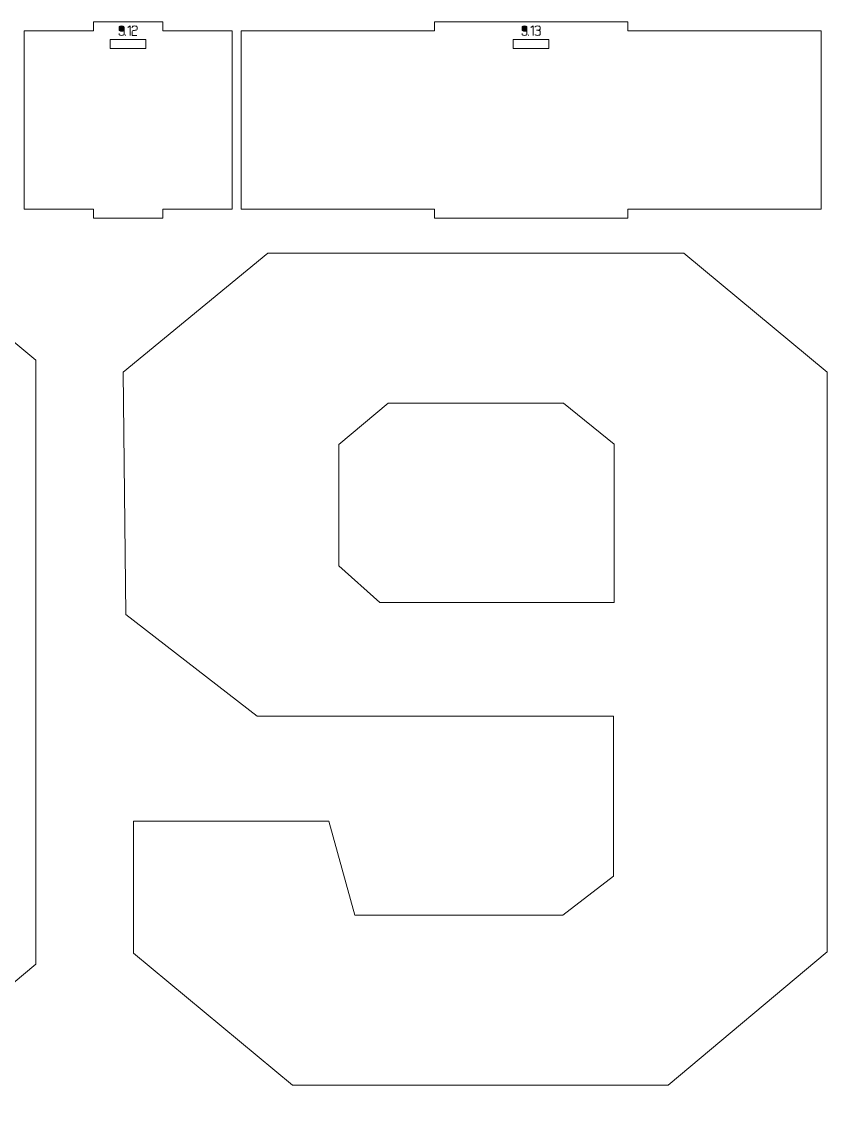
# Model space of a CAD drawing. Header units: centimetres. Extents: x -191 to 212, y -234 to 239.
# Drawn here: x 111.31 to 138.38, y -234.09 to -197.49 of the extents above; entities that cross this region are included whole.
import ezdxf

# ---------------------------------------------------------------- set-up
doc = ezdxf.new("R2010")
doc.units = ezdxf.units.CM
doc.header["$MEASUREMENT"] = 0
doc.layers.add('Capa 1', color=7, linetype='Continuous')

msp = doc.modelspace()

# ---------------------------------------------------------------- hatches: boundary and pattern name
at = {"layer": 'Capa 1', "true_color": 0x3e4095}
h = msp.add_hatch(color=175, dxfattribs=at)
edge = h.paths.add_edge_path()
edge.add_spline(control_points=[(114.5841, -197.77683), (114.5841, -197.78661), (114.59197, -197.79494), (114.60772, -197.80182), (114.62346, -197.8087), (114.64311, -197.81214), (114.66665, -197.81214), (114.68989, -197.81275), (114.70945, -197.80992), (114.72535, -197.80366), (114.74125, -197.79739), (114.7492, -197.78844), (114.7492, -197.77683), (114.7492, -197.77683), (114.7492, -197.66951), (114.7492, -197.66951), (114.7492, -197.65973), (114.74133, -197.6514), (114.72558, -197.64452), (114.70984, -197.63764), (114.69019, -197.6342), (114.66665, -197.6342), (114.64311, -197.6342), (114.62346, -197.63764), (114.60772, -197.64452), (114.59197, -197.6514), (114.5841, -197.65973), (114.5841, -197.66951), (114.5841, -197.66951), (114.5841, -197.77683), (114.5841, -197.77683)], knot_values=[0, 0, 0, 0, 0.1, 0.1, 0.1, 0.2, 0.2, 0.2, 0.3, 0.3, 0.3, 0.4, 0.4, 0.4, 0.5, 0.5, 0.5, 0.6, 0.6, 0.6, 0.7, 0.7, 0.7, 0.8, 0.8, 0.8, 0.9, 0.9, 0.9, 1, 1, 1, 1], degree=3, periodic=1)
h = msp.add_hatch(color=175, dxfattribs=at)
edge = h.paths.add_edge_path()
edge.add_spline(control_points=[(114.66665, -197.95064), (114.64311, -197.95064), (114.62346, -197.9472), (114.60772, -197.94032), (114.59197, -197.93344), (114.5841, -197.92511), (114.5841, -197.91533), (114.5841, -197.91533), (114.5841, -197.8901), (114.5841, -197.8901), (114.5841, -197.8901), (114.5841, -197.91533), (114.5841, -197.91533), (114.5841, -197.92511), (114.59197, -197.93344), (114.60772, -197.94032), (114.62346, -197.9472), (114.64311, -197.95064), (114.66665, -197.95064), (114.69019, -197.95064), (114.70984, -197.9472), (114.72558, -197.94032), (114.74133, -197.93344), (114.7492, -197.92511), (114.7492, -197.91533), (114.7492, -197.91533), (114.7492, -197.77683), (114.7492, -197.77683), (114.7492, -197.78844), (114.74125, -197.79739), (114.72535, -197.80366), (114.70945, -197.80992), (114.68989, -197.81275), (114.66665, -197.81214), (114.64311, -197.81214), (114.62346, -197.8087), (114.60772, -197.80182), (114.59197, -197.79494), (114.5841, -197.78661), (114.5841, -197.77683), (114.5841, -197.77683), (114.5841, -197.66951), (114.5841, -197.66951), (114.5841, -197.65973), (114.59197, -197.6514), (114.60772, -197.64452), (114.62346, -197.63764), (114.64311, -197.6342), (114.66665, -197.6342), (114.69019, -197.6342), (114.70984, -197.63764), (114.72558, -197.64452), (114.74133, -197.6514), (114.7492, -197.65973), (114.7492, -197.66951), (114.7492, -197.66951), (114.7492, -197.77683), (114.7492, -197.77683), (114.7492, -197.77683), (114.7492, -197.91533), (114.7492, -197.91533), (114.7492, -197.92511), (114.74133, -197.93344), (114.72558, -197.94032), (114.70984, -197.9472), (114.69019, -197.95064), (114.66665, -197.95064)], knot_values=[0, 0, 0, 0, 0.04545455, 0.04545455, 0.04545455, 0.09090909, 0.09090909, 0.09090909, 0.13636364, 0.13636364, 0.13636364, 0.18181818, 0.18181818, 0.18181818, 0.22727273, 0.22727273, 0.22727273, 0.27272727, 0.27272727, 0.27272727, 0.31818182, 0.31818182, 0.31818182, 0.36363636, 0.36363636, 0.36363636, 0.40909091, 0.40909091, 0.40909091, 0.45454545, 0.45454545, 0.45454545, 0.5, 0.5, 0.5, 0.54545455, 0.54545455, 0.54545455, 0.59090909, 0.59090909, 0.59090909, 0.63636364, 0.63636364, 0.63636364, 0.68181818, 0.68181818, 0.68181818, 0.72727273, 0.72727273, 0.72727273, 0.77272727, 0.77272727, 0.77272727, 0.81818182, 0.81818182, 0.81818182, 0.86363636, 0.86363636, 0.86363636, 0.90909091, 0.90909091, 0.90909091, 0.95454545, 0.95454545, 0.95454545, 1, 1, 1, 1], degree=3, periodic=1)
h = msp.add_hatch(color=175, dxfattribs=at)
edge = h.paths.add_edge_path()
edge.add_spline(control_points=[(114.80423, -197.95064), (114.80423, -197.95064), (114.80423, -197.92817), (114.80423, -197.92817), (114.80423, -197.92817), (114.80423, -197.95064), (114.80423, -197.95064)], knot_values=[0, 0, 0, 0, 0.5, 0.5, 0.5, 1, 1, 1, 1], degree=3, periodic=1)
h = msp.add_hatch(color=175, dxfattribs=at)
edge = h.paths.add_edge_path()
edge.add_spline(control_points=[(114.95374, -197.63374), (114.95374, -197.63374), (114.87761, -197.68648), (114.87761, -197.68648), (114.87761, -197.68648), (114.95374, -197.63374), (114.95374, -197.63374), (114.95374, -197.63374), (114.95374, -197.95064), (114.95374, -197.95064), (114.95374, -197.95064), (114.95374, -197.63374), (114.95374, -197.63374)], knot_values=[0, 0, 0, 0, 0.25, 0.25, 0.25, 0.5, 0.5, 0.5, 0.75, 0.75, 0.75, 1, 1, 1, 1], degree=3, periodic=1)
h = msp.add_hatch(color=175, dxfattribs=at)
edge = h.paths.add_edge_path()
edge.add_spline(control_points=[(115.02391, -197.95064), (115.02391, -197.95064), (115.02391, -197.8181), (115.02391, -197.8181), (115.02483, -197.80618), (115.03568, -197.79701), (115.05647, -197.79059), (115.06503, -197.78997), (115.07321, -197.78898), (115.08101, -197.7876), (115.0888, -197.78623), (115.09668, -197.78478), (115.10463, -197.78325), (115.1193, -197.7808), (115.13054, -197.77881), (115.13833, -197.77729), (115.14613, -197.77576), (115.1537, -197.77377), (115.16104, -197.77132), (115.17999, -197.76429), (115.18947, -197.75527), (115.18947, -197.74427), (115.18947, -197.74427), (115.18947, -197.66951), (115.18947, -197.66951), (115.18947, -197.65973), (115.1816, -197.6514), (115.16585, -197.64452), (115.15011, -197.63764), (115.13046, -197.6342), (115.10692, -197.6342), (115.08338, -197.6342), (115.06373, -197.63764), (115.04799, -197.64452), (115.03224, -197.6514), (115.02437, -197.65973), (115.02437, -197.66951), (115.02437, -197.66951), (115.02437, -197.69198), (115.02437, -197.69198), (115.02437, -197.69198), (115.02437, -197.66951), (115.02437, -197.66951), (115.02437, -197.65973), (115.03224, -197.6514), (115.04799, -197.64452), (115.06373, -197.63764), (115.08338, -197.6342), (115.10692, -197.6342), (115.13046, -197.6342), (115.15011, -197.63764), (115.16585, -197.64452), (115.1816, -197.6514), (115.18947, -197.65973), (115.18947, -197.66951), (115.18947, -197.66951), (115.18947, -197.74427), (115.18947, -197.74427), (115.18947, -197.75527), (115.17999, -197.76429), (115.16104, -197.77132), (115.1537, -197.77377), (115.14613, -197.77576), (115.13833, -197.77729), (115.13054, -197.77881), (115.1193, -197.7808), (115.10463, -197.78325), (115.09668, -197.78478), (115.0888, -197.78623), (115.08101, -197.7876), (115.07321, -197.78898), (115.06503, -197.78997), (115.05647, -197.79059), (115.03568, -197.79701), (115.02483, -197.80618), (115.02391, -197.8181), (115.02391, -197.8181), (115.02391, -197.95064), (115.02391, -197.95064), (115.02391, -197.95064), (115.18076, -197.95064), (115.18076, -197.95064), (115.18076, -197.95064), (115.02391, -197.95064), (115.02391, -197.95064)], knot_values=[0, 0, 0, 0, 0.03571429, 0.03571429, 0.03571429, 0.07142857, 0.07142857, 0.07142857, 0.10714286, 0.10714286, 0.10714286, 0.14285714, 0.14285714, 0.14285714, 0.17857143, 0.17857143, 0.17857143, 0.21428571, 0.21428571, 0.21428571, 0.25, 0.25, 0.25, 0.28571429, 0.28571429, 0.28571429, 0.32142857, 0.32142857, 0.32142857, 0.35714286, 0.35714286, 0.35714286, 0.39285714, 0.39285714, 0.39285714, 0.42857143, 0.42857143, 0.42857143, 0.46428571, 0.46428571, 0.46428571, 0.5, 0.5, 0.5, 0.53571429, 0.53571429, 0.53571429, 0.57142857, 0.57142857, 0.57142857, 0.60714286, 0.60714286, 0.60714286, 0.64285714, 0.64285714, 0.64285714, 0.67857143, 0.67857143, 0.67857143, 0.71428571, 0.71428571, 0.71428571, 0.75, 0.75, 0.75, 0.78571429, 0.78571429, 0.78571429, 0.82142857, 0.82142857, 0.82142857, 0.85714286, 0.85714286, 0.85714286, 0.89285714, 0.89285714, 0.89285714, 0.92857143, 0.92857143, 0.92857143, 0.96428571, 0.96428571, 0.96428571, 1, 1, 1, 1], degree=3, periodic=1)
h = msp.add_hatch(color=175, dxfattribs=at)
edge = h.paths.add_edge_path()
edge.add_spline(control_points=[(128.12582, -197.77683), (128.12582, -197.78661), (128.13369, -197.79494), (128.14944, -197.80182), (128.16518, -197.8087), (128.18483, -197.81214), (128.20837, -197.81214), (128.23161, -197.81275), (128.25117, -197.80992), (128.26707, -197.80366), (128.28297, -197.79739), (128.29092, -197.78844), (128.29092, -197.77683), (128.29092, -197.77683), (128.29092, -197.66951), (128.29092, -197.66951), (128.29092, -197.65973), (128.28305, -197.6514), (128.2673, -197.64452), (128.25156, -197.63764), (128.23191, -197.6342), (128.20837, -197.6342), (128.18483, -197.6342), (128.16518, -197.63764), (128.14944, -197.64452), (128.13369, -197.6514), (128.12582, -197.65973), (128.12582, -197.66951), (128.12582, -197.66951), (128.12582, -197.77683), (128.12582, -197.77683)], knot_values=[0, 0, 0, 0, 0.1, 0.1, 0.1, 0.2, 0.2, 0.2, 0.3, 0.3, 0.3, 0.4, 0.4, 0.4, 0.5, 0.5, 0.5, 0.6, 0.6, 0.6, 0.7, 0.7, 0.7, 0.8, 0.8, 0.8, 0.9, 0.9, 0.9, 1, 1, 1, 1], degree=3, periodic=1)
h = msp.add_hatch(color=175, dxfattribs=at)
edge = h.paths.add_edge_path()
edge.add_spline(control_points=[(128.20837, -197.95064), (128.18483, -197.95064), (128.16518, -197.9472), (128.14944, -197.94032), (128.13369, -197.93344), (128.12582, -197.92511), (128.12582, -197.91533), (128.12582, -197.91533), (128.12582, -197.8901), (128.12582, -197.8901), (128.12582, -197.8901), (128.12582, -197.91533), (128.12582, -197.91533), (128.12582, -197.92511), (128.13369, -197.93344), (128.14944, -197.94032), (128.16518, -197.9472), (128.18483, -197.95064), (128.20837, -197.95064), (128.23191, -197.95064), (128.25156, -197.9472), (128.2673, -197.94032), (128.28305, -197.93344), (128.29092, -197.92511), (128.29092, -197.91533), (128.29092, -197.91533), (128.29092, -197.77683), (128.29092, -197.77683), (128.29092, -197.78844), (128.28297, -197.79739), (128.26707, -197.80366), (128.25117, -197.80992), (128.23161, -197.81275), (128.20837, -197.81214), (128.18483, -197.81214), (128.16518, -197.8087), (128.14944, -197.80182), (128.13369, -197.79494), (128.12582, -197.78661), (128.12582, -197.77683), (128.12582, -197.77683), (128.12582, -197.66951), (128.12582, -197.66951), (128.12582, -197.65973), (128.13369, -197.6514), (128.14944, -197.64452), (128.16518, -197.63764), (128.18483, -197.6342), (128.20837, -197.6342), (128.23191, -197.6342), (128.25156, -197.63764), (128.2673, -197.64452), (128.28305, -197.6514), (128.29092, -197.65973), (128.29092, -197.66951), (128.29092, -197.66951), (128.29092, -197.77683), (128.29092, -197.77683), (128.29092, -197.77683), (128.29092, -197.91533), (128.29092, -197.91533), (128.29092, -197.92511), (128.28305, -197.93344), (128.2673, -197.94032), (128.25156, -197.9472), (128.23191, -197.95064), (128.20837, -197.95064)], knot_values=[0, 0, 0, 0, 0.04545455, 0.04545455, 0.04545455, 0.09090909, 0.09090909, 0.09090909, 0.13636364, 0.13636364, 0.13636364, 0.18181818, 0.18181818, 0.18181818, 0.22727273, 0.22727273, 0.22727273, 0.27272727, 0.27272727, 0.27272727, 0.31818182, 0.31818182, 0.31818182, 0.36363636, 0.36363636, 0.36363636, 0.40909091, 0.40909091, 0.40909091, 0.45454545, 0.45454545, 0.45454545, 0.5, 0.5, 0.5, 0.54545455, 0.54545455, 0.54545455, 0.59090909, 0.59090909, 0.59090909, 0.63636364, 0.63636364, 0.63636364, 0.68181818, 0.68181818, 0.68181818, 0.72727273, 0.72727273, 0.72727273, 0.77272727, 0.77272727, 0.77272727, 0.81818182, 0.81818182, 0.81818182, 0.86363636, 0.86363636, 0.86363636, 0.90909091, 0.90909091, 0.90909091, 0.95454545, 0.95454545, 0.95454545, 1, 1, 1, 1], degree=3, periodic=1)
h = msp.add_hatch(color=175, dxfattribs=at)
edge = h.paths.add_edge_path()
edge.add_spline(control_points=[(128.34595, -197.95064), (128.34595, -197.95064), (128.34595, -197.92817), (128.34595, -197.92817), (128.34595, -197.92817), (128.34595, -197.95064), (128.34595, -197.95064)], knot_values=[0, 0, 0, 0, 0.5, 0.5, 0.5, 1, 1, 1, 1], degree=3, periodic=1)
h = msp.add_hatch(color=175, dxfattribs=at)
edge = h.paths.add_edge_path()
edge.add_spline(control_points=[(128.49546, -197.63374), (128.49546, -197.63374), (128.41933, -197.68648), (128.41933, -197.68648), (128.41933, -197.68648), (128.49546, -197.63374), (128.49546, -197.63374), (128.49546, -197.63374), (128.49546, -197.95064), (128.49546, -197.95064), (128.49546, -197.95064), (128.49546, -197.63374), (128.49546, -197.63374)], knot_values=[0, 0, 0, 0, 0.25, 0.25, 0.25, 0.5, 0.5, 0.5, 0.75, 0.75, 0.75, 1, 1, 1, 1], degree=3, periodic=1)
h = msp.add_hatch(color=175, dxfattribs=at)
edge = h.paths.add_edge_path()
edge.add_spline(control_points=[(128.64864, -197.95064), (128.6251, -197.95064), (128.60545, -197.9472), (128.58971, -197.94032), (128.57396, -197.93344), (128.56609, -197.92511), (128.56609, -197.91533), (128.56609, -197.92511), (128.57396, -197.93344), (128.58971, -197.94032), (128.60545, -197.9472), (128.6251, -197.95064), (128.64864, -197.95064), (128.67218, -197.95064), (128.69183, -197.9472), (128.70757, -197.94032), (128.72332, -197.93344), (128.73119, -197.92511), (128.73119, -197.91533), (128.73119, -197.91533), (128.73119, -197.81214), (128.73119, -197.81214), (128.73119, -197.80388), (128.72553, -197.7967), (128.71422, -197.79059), (128.70291, -197.78447), (128.66974, -197.78034), (128.6147, -197.7782), (128.66943, -197.77484), (128.7023, -197.77086), (128.7133, -197.76628), (128.72431, -197.76169), (128.73027, -197.7542), (128.73119, -197.74381), (128.73119, -197.74381), (128.73119, -197.66951), (128.73119, -197.66951), (128.73119, -197.65973), (128.72332, -197.6514), (128.70757, -197.64452), (128.69183, -197.63764), (128.67218, -197.6342), (128.64864, -197.6342), (128.6251, -197.6342), (128.60545, -197.63764), (128.58971, -197.64452), (128.57396, -197.6514), (128.56609, -197.65973), (128.56609, -197.66951), (128.56609, -197.65973), (128.57396, -197.6514), (128.58971, -197.64452), (128.60545, -197.63764), (128.6251, -197.6342), (128.64864, -197.6342), (128.67218, -197.6342), (128.69183, -197.63764), (128.70757, -197.64452), (128.72332, -197.6514), (128.73119, -197.65973), (128.73119, -197.66951), (128.73119, -197.66951), (128.73119, -197.74381), (128.73119, -197.74381), (128.73027, -197.7542), (128.72431, -197.76169), (128.7133, -197.76628), (128.7023, -197.77086), (128.66943, -197.77484), (128.6147, -197.7782), (128.66974, -197.78034), (128.70291, -197.78447), (128.71422, -197.79059), (128.72553, -197.7967), (128.73119, -197.80388), (128.73119, -197.81214), (128.73119, -197.81214), (128.73119, -197.91533), (128.73119, -197.91533), (128.73119, -197.92511), (128.72332, -197.93344), (128.70757, -197.94032), (128.69183, -197.9472), (128.67218, -197.95064), (128.64864, -197.95064)], knot_values=[0, 0, 0, 0, 0.03571429, 0.03571429, 0.03571429, 0.07142857, 0.07142857, 0.07142857, 0.10714286, 0.10714286, 0.10714286, 0.14285714, 0.14285714, 0.14285714, 0.17857143, 0.17857143, 0.17857143, 0.21428571, 0.21428571, 0.21428571, 0.25, 0.25, 0.25, 0.28571429, 0.28571429, 0.28571429, 0.32142857, 0.32142857, 0.32142857, 0.35714286, 0.35714286, 0.35714286, 0.39285714, 0.39285714, 0.39285714, 0.42857143, 0.42857143, 0.42857143, 0.46428571, 0.46428571, 0.46428571, 0.5, 0.5, 0.5, 0.53571429, 0.53571429, 0.53571429, 0.57142857, 0.57142857, 0.57142857, 0.60714286, 0.60714286, 0.60714286, 0.64285714, 0.64285714, 0.64285714, 0.67857143, 0.67857143, 0.67857143, 0.71428571, 0.71428571, 0.71428571, 0.75, 0.75, 0.75, 0.78571429, 0.78571429, 0.78571429, 0.82142857, 0.82142857, 0.82142857, 0.85714286, 0.85714286, 0.85714286, 0.89285714, 0.89285714, 0.89285714, 0.92857143, 0.92857143, 0.92857143, 0.96428571, 0.96428571, 0.96428571, 1, 1, 1, 1], degree=3, periodic=1)

# ---------------------------------------------------------------- linework, layer by layer
at = {"layer": 'Capa 1', "color": 240, "lineweight": 20}
for points, knots in [([(111.3924, -197.79344), (111.3924, -197.79344), (111.3924, -203.79344), (111.3924, -203.79344), (111.3924, -203.79344), (113.72199, -203.79344), (113.72199, -203.79344), (113.72199, -203.79344), (113.72199, -204.09344), (113.72199, -204.09344), (113.72199, -204.09344), (116.05157, -204.09344), (116.05157, -204.09344), (116.05157, -204.09344), (116.05157, -203.79344), (116.05157, -203.79344), (116.05157, -203.79344), (118.38116, -203.79344), (118.38116, -203.79344), (118.38116, -203.79344), (118.38116, -197.79344), (118.38116, -197.79344), (118.38116, -197.79344), (116.05157, -197.79344), (116.05157, -197.79344), (116.05157, -197.79344), (116.05157, -197.49344), (116.05157, -197.49344), (116.05157, -197.49344), (113.72199, -197.49344), (113.72199, -197.49344), (113.72199, -197.49344), (113.72199, -197.79344), (113.72199, -197.79344), (113.72199, -197.79344), (111.3924, -197.79344), (111.3924, -197.79344)], [0, 0, 0, 0, 0.08333333, 0.08333333, 0.08333333, 0.16666667, 0.16666667, 0.16666667, 0.25, 0.25, 0.25, 0.33333333, 0.33333333, 0.33333333, 0.41666667, 0.41666667, 0.41666667, 0.5, 0.5, 0.5, 0.58333333, 0.58333333, 0.58333333, 0.66666667, 0.66666667, 0.66666667, 0.75, 0.75, 0.75, 0.83333333, 0.83333333, 0.83333333, 0.91666667, 0.91666667, 0.91666667, 1, 1, 1, 1]), ([(118.68116, -197.79344), (118.68116, -197.79344), (118.68116, -203.79344), (118.68116, -203.79344), (118.68116, -203.79344), (125.17938, -203.79344), (125.17938, -203.79344), (125.17938, -203.79344), (125.17938, -204.09344), (125.17938, -204.09344), (125.17938, -204.09344), (131.67761, -204.09344), (131.67761, -204.09344), (131.67761, -204.09344), (131.67761, -203.79344), (131.67761, -203.79344), (131.67761, -203.79344), (138.17584, -203.79344), (138.17584, -203.79344), (138.17584, -203.79344), (138.17584, -197.79344), (138.17584, -197.79344), (138.17584, -197.79344), (131.67761, -197.79344), (131.67761, -197.79344), (131.67761, -197.79344), (131.67761, -197.49344), (131.67761, -197.49344), (131.67761, -197.49344), (125.17938, -197.49344), (125.17938, -197.49344), (125.17938, -197.49344), (125.17938, -197.79344), (125.17938, -197.79344), (125.17938, -197.79344), (118.68116, -197.79344), (118.68116, -197.79344)], [0, 0, 0, 0, 0.08333333, 0.08333333, 0.08333333, 0.16666667, 0.16666667, 0.16666667, 0.25, 0.25, 0.25, 0.33333333, 0.33333333, 0.33333333, 0.41666667, 0.41666667, 0.41666667, 0.5, 0.5, 0.5, 0.58333333, 0.58333333, 0.58333333, 0.66666667, 0.66666667, 0.66666667, 0.75, 0.75, 0.75, 0.83333333, 0.83333333, 0.83333333, 0.91666667, 0.91666667, 0.91666667, 1, 1, 1, 1]), ([(114.28678, -198.39352), (114.28678, -198.39352), (115.48678, -198.39352), (115.48678, -198.39352), (115.48678, -198.39352), (115.48678, -198.09352), (115.48678, -198.09352), (115.48678, -198.09352), (114.28678, -198.09352), (114.28678, -198.09352), (114.28678, -198.09352), (114.28678, -198.39352), (114.28678, -198.39352)], [0, 0, 0, 0, 0.25, 0.25, 0.25, 0.5, 0.5, 0.5, 0.75, 0.75, 0.75, 1, 1, 1, 1]), ([(127.8285, -198.39352), (127.8285, -198.39352), (129.0285, -198.39352), (129.0285, -198.39352), (129.0285, -198.39352), (129.0285, -198.09352), (129.0285, -198.09352), (129.0285, -198.09352), (127.8285, -198.09352), (127.8285, -198.09352), (127.8285, -198.09352), (127.8285, -198.39352), (127.8285, -198.39352)], [0, 0, 0, 0, 0.25, 0.25, 0.25, 0.5, 0.5, 0.5, 0.75, 0.75, 0.75, 1, 1, 1, 1])]:
    msp.add_open_spline(points, degree=3, knots=knots, dxfattribs=at)
at = {"layer": 'Capa 1', "color": 114, "lineweight": 9}
for points, knots in [([(114.5841, -197.77683), (114.5841, -197.78661), (114.59197, -197.79494), (114.60772, -197.80182), (114.62346, -197.8087), (114.64311, -197.81214), (114.66665, -197.81214), (114.68989, -197.81275), (114.70945, -197.80992), (114.72535, -197.80366), (114.74125, -197.79739), (114.7492, -197.78844), (114.7492, -197.77683), (114.7492, -197.77683), (114.7492, -197.66951), (114.7492, -197.66951), (114.7492, -197.65973), (114.74133, -197.6514), (114.72558, -197.64452), (114.70984, -197.63764), (114.69019, -197.6342), (114.66665, -197.6342), (114.64311, -197.6342), (114.62346, -197.63764), (114.60772, -197.64452), (114.59197, -197.6514), (114.5841, -197.65973), (114.5841, -197.66951), (114.5841, -197.66951), (114.5841, -197.77683), (114.5841, -197.77683)], [0, 0, 0, 0, 0.1, 0.1, 0.1, 0.2, 0.2, 0.2, 0.3, 0.3, 0.3, 0.4, 0.4, 0.4, 0.5, 0.5, 0.5, 0.6, 0.6, 0.6, 0.7, 0.7, 0.7, 0.8, 0.8, 0.8, 0.9, 0.9, 0.9, 1, 1, 1, 1]), ([(114.66665, -197.95064), (114.64311, -197.95064), (114.62346, -197.9472), (114.60772, -197.94032), (114.59197, -197.93344), (114.5841, -197.92511), (114.5841, -197.91533), (114.5841, -197.91533), (114.5841, -197.8901), (114.5841, -197.8901), (114.5841, -197.8901), (114.5841, -197.91533), (114.5841, -197.91533), (114.5841, -197.92511), (114.59197, -197.93344), (114.60772, -197.94032), (114.62346, -197.9472), (114.64311, -197.95064), (114.66665, -197.95064), (114.69019, -197.95064), (114.70984, -197.9472), (114.72558, -197.94032), (114.74133, -197.93344), (114.7492, -197.92511), (114.7492, -197.91533), (114.7492, -197.91533), (114.7492, -197.77683), (114.7492, -197.77683), (114.7492, -197.78844), (114.74125, -197.79739), (114.72535, -197.80366), (114.70945, -197.80992), (114.68989, -197.81275), (114.66665, -197.81214), (114.64311, -197.81214), (114.62346, -197.8087), (114.60772, -197.80182), (114.59197, -197.79494), (114.5841, -197.78661), (114.5841, -197.77683), (114.5841, -197.77683), (114.5841, -197.66951), (114.5841, -197.66951), (114.5841, -197.65973), (114.59197, -197.6514), (114.60772, -197.64452), (114.62346, -197.63764), (114.64311, -197.6342), (114.66665, -197.6342), (114.69019, -197.6342), (114.70984, -197.63764), (114.72558, -197.64452), (114.74133, -197.6514), (114.7492, -197.65973), (114.7492, -197.66951), (114.7492, -197.66951), (114.7492, -197.77683), (114.7492, -197.77683), (114.7492, -197.77683), (114.7492, -197.91533), (114.7492, -197.91533), (114.7492, -197.92511), (114.74133, -197.93344), (114.72558, -197.94032), (114.70984, -197.9472), (114.69019, -197.95064), (114.66665, -197.95064)], [0, 0, 0, 0, 0.04545455, 0.04545455, 0.04545455, 0.09090909, 0.09090909, 0.09090909, 0.13636364, 0.13636364, 0.13636364, 0.18181818, 0.18181818, 0.18181818, 0.22727273, 0.22727273, 0.22727273, 0.27272727, 0.27272727, 0.27272727, 0.31818182, 0.31818182, 0.31818182, 0.36363636, 0.36363636, 0.36363636, 0.40909091, 0.40909091, 0.40909091, 0.45454545, 0.45454545, 0.45454545, 0.5, 0.5, 0.5, 0.54545455, 0.54545455, 0.54545455, 0.59090909, 0.59090909, 0.59090909, 0.63636364, 0.63636364, 0.63636364, 0.68181818, 0.68181818, 0.68181818, 0.72727273, 0.72727273, 0.72727273, 0.77272727, 0.77272727, 0.77272727, 0.81818182, 0.81818182, 0.81818182, 0.86363636, 0.86363636, 0.86363636, 0.90909091, 0.90909091, 0.90909091, 0.95454545, 0.95454545, 0.95454545, 1, 1, 1, 1]), ([(114.80423, -197.95064), (114.80423, -197.95064), (114.80423, -197.92817), (114.80423, -197.92817), (114.80423, -197.92817), (114.80423, -197.95064), (114.80423, -197.95064)], [0, 0, 0, 0, 0.5, 0.5, 0.5, 1, 1, 1, 1]), ([(114.95374, -197.63374), (114.95374, -197.63374), (114.87761, -197.68648), (114.87761, -197.68648), (114.87761, -197.68648), (114.95374, -197.63374), (114.95374, -197.63374), (114.95374, -197.63374), (114.95374, -197.95064), (114.95374, -197.95064), (114.95374, -197.95064), (114.95374, -197.63374), (114.95374, -197.63374)], [0, 0, 0, 0, 0.25, 0.25, 0.25, 0.5, 0.5, 0.5, 0.75, 0.75, 0.75, 1, 1, 1, 1]), ([(115.02391, -197.95064), (115.02391, -197.95064), (115.02391, -197.8181), (115.02391, -197.8181), (115.02483, -197.80618), (115.03568, -197.79701), (115.05647, -197.79059), (115.06503, -197.78997), (115.07321, -197.78898), (115.08101, -197.7876), (115.0888, -197.78623), (115.09668, -197.78478), (115.10463, -197.78325), (115.1193, -197.7808), (115.13054, -197.77881), (115.13833, -197.77729), (115.14613, -197.77576), (115.1537, -197.77377), (115.16104, -197.77132), (115.17999, -197.76429), (115.18947, -197.75527), (115.18947, -197.74427), (115.18947, -197.74427), (115.18947, -197.66951), (115.18947, -197.66951), (115.18947, -197.65973), (115.1816, -197.6514), (115.16585, -197.64452), (115.15011, -197.63764), (115.13046, -197.6342), (115.10692, -197.6342), (115.08338, -197.6342), (115.06373, -197.63764), (115.04799, -197.64452), (115.03224, -197.6514), (115.02437, -197.65973), (115.02437, -197.66951), (115.02437, -197.66951), (115.02437, -197.69198), (115.02437, -197.69198), (115.02437, -197.69198), (115.02437, -197.66951), (115.02437, -197.66951), (115.02437, -197.65973), (115.03224, -197.6514), (115.04799, -197.64452), (115.06373, -197.63764), (115.08338, -197.6342), (115.10692, -197.6342), (115.13046, -197.6342), (115.15011, -197.63764), (115.16585, -197.64452), (115.1816, -197.6514), (115.18947, -197.65973), (115.18947, -197.66951), (115.18947, -197.66951), (115.18947, -197.74427), (115.18947, -197.74427), (115.18947, -197.75527), (115.17999, -197.76429), (115.16104, -197.77132), (115.1537, -197.77377), (115.14613, -197.77576), (115.13833, -197.77729), (115.13054, -197.77881), (115.1193, -197.7808), (115.10463, -197.78325), (115.09668, -197.78478), (115.0888, -197.78623), (115.08101, -197.7876), (115.07321, -197.78898), (115.06503, -197.78997), (115.05647, -197.79059), (115.03568, -197.79701), (115.02483, -197.80618), (115.02391, -197.8181), (115.02391, -197.8181), (115.02391, -197.95064), (115.02391, -197.95064), (115.02391, -197.95064), (115.18076, -197.95064), (115.18076, -197.95064), (115.18076, -197.95064), (115.02391, -197.95064), (115.02391, -197.95064)], [0, 0, 0, 0, 0.03571429, 0.03571429, 0.03571429, 0.07142857, 0.07142857, 0.07142857, 0.10714286, 0.10714286, 0.10714286, 0.14285714, 0.14285714, 0.14285714, 0.17857143, 0.17857143, 0.17857143, 0.21428571, 0.21428571, 0.21428571, 0.25, 0.25, 0.25, 0.28571429, 0.28571429, 0.28571429, 0.32142857, 0.32142857, 0.32142857, 0.35714286, 0.35714286, 0.35714286, 0.39285714, 0.39285714, 0.39285714, 0.42857143, 0.42857143, 0.42857143, 0.46428571, 0.46428571, 0.46428571, 0.5, 0.5, 0.5, 0.53571429, 0.53571429, 0.53571429, 0.57142857, 0.57142857, 0.57142857, 0.60714286, 0.60714286, 0.60714286, 0.64285714, 0.64285714, 0.64285714, 0.67857143, 0.67857143, 0.67857143, 0.71428571, 0.71428571, 0.71428571, 0.75, 0.75, 0.75, 0.78571429, 0.78571429, 0.78571429, 0.82142857, 0.82142857, 0.82142857, 0.85714286, 0.85714286, 0.85714286, 0.89285714, 0.89285714, 0.89285714, 0.92857143, 0.92857143, 0.92857143, 0.96428571, 0.96428571, 0.96428571, 1, 1, 1, 1]), ([(128.12582, -197.77683), (128.12582, -197.78661), (128.13369, -197.79494), (128.14944, -197.80182), (128.16518, -197.8087), (128.18483, -197.81214), (128.20837, -197.81214), (128.23161, -197.81275), (128.25117, -197.80992), (128.26707, -197.80366), (128.28297, -197.79739), (128.29092, -197.78844), (128.29092, -197.77683), (128.29092, -197.77683), (128.29092, -197.66951), (128.29092, -197.66951), (128.29092, -197.65973), (128.28305, -197.6514), (128.2673, -197.64452), (128.25156, -197.63764), (128.23191, -197.6342), (128.20837, -197.6342), (128.18483, -197.6342), (128.16518, -197.63764), (128.14944, -197.64452), (128.13369, -197.6514), (128.12582, -197.65973), (128.12582, -197.66951), (128.12582, -197.66951), (128.12582, -197.77683), (128.12582, -197.77683)], [0, 0, 0, 0, 0.1, 0.1, 0.1, 0.2, 0.2, 0.2, 0.3, 0.3, 0.3, 0.4, 0.4, 0.4, 0.5, 0.5, 0.5, 0.6, 0.6, 0.6, 0.7, 0.7, 0.7, 0.8, 0.8, 0.8, 0.9, 0.9, 0.9, 1, 1, 1, 1]), ([(128.20837, -197.95064), (128.18483, -197.95064), (128.16518, -197.9472), (128.14944, -197.94032), (128.13369, -197.93344), (128.12582, -197.92511), (128.12582, -197.91533), (128.12582, -197.91533), (128.12582, -197.8901), (128.12582, -197.8901), (128.12582, -197.8901), (128.12582, -197.91533), (128.12582, -197.91533), (128.12582, -197.92511), (128.13369, -197.93344), (128.14944, -197.94032), (128.16518, -197.9472), (128.18483, -197.95064), (128.20837, -197.95064), (128.23191, -197.95064), (128.25156, -197.9472), (128.2673, -197.94032), (128.28305, -197.93344), (128.29092, -197.92511), (128.29092, -197.91533), (128.29092, -197.91533), (128.29092, -197.77683), (128.29092, -197.77683), (128.29092, -197.78844), (128.28297, -197.79739), (128.26707, -197.80366), (128.25117, -197.80992), (128.23161, -197.81275), (128.20837, -197.81214), (128.18483, -197.81214), (128.16518, -197.8087), (128.14944, -197.80182), (128.13369, -197.79494), (128.12582, -197.78661), (128.12582, -197.77683), (128.12582, -197.77683), (128.12582, -197.66951), (128.12582, -197.66951), (128.12582, -197.65973), (128.13369, -197.6514), (128.14944, -197.64452), (128.16518, -197.63764), (128.18483, -197.6342), (128.20837, -197.6342), (128.23191, -197.6342), (128.25156, -197.63764), (128.2673, -197.64452), (128.28305, -197.6514), (128.29092, -197.65973), (128.29092, -197.66951), (128.29092, -197.66951), (128.29092, -197.77683), (128.29092, -197.77683), (128.29092, -197.77683), (128.29092, -197.91533), (128.29092, -197.91533), (128.29092, -197.92511), (128.28305, -197.93344), (128.2673, -197.94032), (128.25156, -197.9472), (128.23191, -197.95064), (128.20837, -197.95064)], [0, 0, 0, 0, 0.04545455, 0.04545455, 0.04545455, 0.09090909, 0.09090909, 0.09090909, 0.13636364, 0.13636364, 0.13636364, 0.18181818, 0.18181818, 0.18181818, 0.22727273, 0.22727273, 0.22727273, 0.27272727, 0.27272727, 0.27272727, 0.31818182, 0.31818182, 0.31818182, 0.36363636, 0.36363636, 0.36363636, 0.40909091, 0.40909091, 0.40909091, 0.45454545, 0.45454545, 0.45454545, 0.5, 0.5, 0.5, 0.54545455, 0.54545455, 0.54545455, 0.59090909, 0.59090909, 0.59090909, 0.63636364, 0.63636364, 0.63636364, 0.68181818, 0.68181818, 0.68181818, 0.72727273, 0.72727273, 0.72727273, 0.77272727, 0.77272727, 0.77272727, 0.81818182, 0.81818182, 0.81818182, 0.86363636, 0.86363636, 0.86363636, 0.90909091, 0.90909091, 0.90909091, 0.95454545, 0.95454545, 0.95454545, 1, 1, 1, 1]), ([(128.34595, -197.95064), (128.34595, -197.95064), (128.34595, -197.92817), (128.34595, -197.92817), (128.34595, -197.92817), (128.34595, -197.95064), (128.34595, -197.95064)], [0, 0, 0, 0, 0.5, 0.5, 0.5, 1, 1, 1, 1]), ([(128.49546, -197.63374), (128.49546, -197.63374), (128.41933, -197.68648), (128.41933, -197.68648), (128.41933, -197.68648), (128.49546, -197.63374), (128.49546, -197.63374), (128.49546, -197.63374), (128.49546, -197.95064), (128.49546, -197.95064), (128.49546, -197.95064), (128.49546, -197.63374), (128.49546, -197.63374)], [0, 0, 0, 0, 0.25, 0.25, 0.25, 0.5, 0.5, 0.5, 0.75, 0.75, 0.75, 1, 1, 1, 1]), ([(128.64864, -197.95064), (128.6251, -197.95064), (128.60545, -197.9472), (128.58971, -197.94032), (128.57396, -197.93344), (128.56609, -197.92511), (128.56609, -197.91533), (128.56609, -197.92511), (128.57396, -197.93344), (128.58971, -197.94032), (128.60545, -197.9472), (128.6251, -197.95064), (128.64864, -197.95064), (128.67218, -197.95064), (128.69183, -197.9472), (128.70757, -197.94032), (128.72332, -197.93344), (128.73119, -197.92511), (128.73119, -197.91533), (128.73119, -197.91533), (128.73119, -197.81214), (128.73119, -197.81214), (128.73119, -197.80388), (128.72553, -197.7967), (128.71422, -197.79059), (128.70291, -197.78447), (128.66974, -197.78034), (128.6147, -197.7782), (128.66943, -197.77484), (128.7023, -197.77086), (128.7133, -197.76628), (128.72431, -197.76169), (128.73027, -197.7542), (128.73119, -197.74381), (128.73119, -197.74381), (128.73119, -197.66951), (128.73119, -197.66951), (128.73119, -197.65973), (128.72332, -197.6514), (128.70757, -197.64452), (128.69183, -197.63764), (128.67218, -197.6342), (128.64864, -197.6342), (128.6251, -197.6342), (128.60545, -197.63764), (128.58971, -197.64452), (128.57396, -197.6514), (128.56609, -197.65973), (128.56609, -197.66951), (128.56609, -197.65973), (128.57396, -197.6514), (128.58971, -197.64452), (128.60545, -197.63764), (128.6251, -197.6342), (128.64864, -197.6342), (128.67218, -197.6342), (128.69183, -197.63764), (128.70757, -197.64452), (128.72332, -197.6514), (128.73119, -197.65973), (128.73119, -197.66951), (128.73119, -197.66951), (128.73119, -197.74381), (128.73119, -197.74381), (128.73027, -197.7542), (128.72431, -197.76169), (128.7133, -197.76628), (128.7023, -197.77086), (128.66943, -197.77484), (128.6147, -197.7782), (128.66974, -197.78034), (128.70291, -197.78447), (128.71422, -197.79059), (128.72553, -197.7967), (128.73119, -197.80388), (128.73119, -197.81214), (128.73119, -197.81214), (128.73119, -197.91533), (128.73119, -197.91533), (128.73119, -197.92511), (128.72332, -197.93344), (128.70757, -197.94032), (128.69183, -197.9472), (128.67218, -197.95064), (128.64864, -197.95064)], [0, 0, 0, 0, 0.03571429, 0.03571429, 0.03571429, 0.07142857, 0.07142857, 0.07142857, 0.10714286, 0.10714286, 0.10714286, 0.14285714, 0.14285714, 0.14285714, 0.17857143, 0.17857143, 0.17857143, 0.21428571, 0.21428571, 0.21428571, 0.25, 0.25, 0.25, 0.28571429, 0.28571429, 0.28571429, 0.32142857, 0.32142857, 0.32142857, 0.35714286, 0.35714286, 0.35714286, 0.39285714, 0.39285714, 0.39285714, 0.42857143, 0.42857143, 0.42857143, 0.46428571, 0.46428571, 0.46428571, 0.5, 0.5, 0.5, 0.53571429, 0.53571429, 0.53571429, 0.57142857, 0.57142857, 0.57142857, 0.60714286, 0.60714286, 0.60714286, 0.64285714, 0.64285714, 0.64285714, 0.67857143, 0.67857143, 0.67857143, 0.71428571, 0.71428571, 0.71428571, 0.75, 0.75, 0.75, 0.78571429, 0.78571429, 0.78571429, 0.82142857, 0.82142857, 0.82142857, 0.85714286, 0.85714286, 0.85714286, 0.89285714, 0.89285714, 0.89285714, 0.92857143, 0.92857143, 0.92857143, 0.96428571, 0.96428571, 0.96428571, 1, 1, 1, 1]), ([(122.5044, -227.50594), (122.5044, -227.50594), (129.49304, -227.50594), (129.49304, -227.50594), (129.49304, -227.50594), (131.19614, -226.19588), (131.19614, -226.19588), (131.19614, -226.19588), (131.19614, -220.8182), (131.19614, -220.8182), (131.19614, -220.8182), (119.21999, -220.8182), (119.21999, -220.8182), (119.21999, -220.8182), (114.80485, -217.40128), (114.80485, -217.40128), (114.80485, -217.40128), (114.72626, -209.26717), (114.72626, -209.26717), (114.72626, -209.26717), (119.58178, -205.26623), (119.58178, -205.26623), (119.58178, -205.26623), (133.56303, -205.26623), (133.56303, -205.26623), (133.56303, -205.26623), (138.38113, -209.26836), (138.38113, -209.26836), (138.38113, -209.26836), (138.38113, -228.74033), (138.38113, -228.74033), (138.38113, -228.74033), (133.04059, -233.21695), (133.04059, -233.21695), (133.04059, -233.21695), (120.40749, -233.21695), (120.40749, -233.21695), (120.40749, -233.21695), (115.0691, -228.78137), (115.0691, -228.78137), (115.0691, -228.78137), (115.0691, -224.34123), (115.0691, -224.34123), (115.0691, -224.34123), (121.63735, -224.34123), (121.63735, -224.34123), (121.63735, -224.34123), (122.5044, -227.50594), (122.5044, -227.50594)], [0, 0, 0, 0, 0.0625, 0.0625, 0.0625, 0.125, 0.125, 0.125, 0.1875, 0.1875, 0.1875, 0.25, 0.25, 0.25, 0.3125, 0.3125, 0.3125, 0.375, 0.375, 0.375, 0.4375, 0.4375, 0.4375, 0.5, 0.5, 0.5, 0.5625, 0.5625, 0.5625, 0.625, 0.625, 0.625, 0.6875, 0.6875, 0.6875, 0.75, 0.75, 0.75, 0.8125, 0.8125, 0.8125, 0.875, 0.875, 0.875, 0.9375, 0.9375, 0.9375, 1, 1, 1, 1]), ([(121.96676, -211.69075), (121.96676, -211.69075), (121.96676, -215.76396), (121.96676, -215.76396), (121.96676, -215.76396), (123.34659, -216.99855), (123.34659, -216.99855), (123.34659, -216.99855), (131.22335, -216.99855), (131.22335, -216.99855), (131.22335, -216.99855), (131.22335, -211.68016), (131.22335, -211.68016), (131.22335, -211.68016), (129.51426, -210.29975), (129.51426, -210.29975), (129.51426, -210.29975), (123.62273, -210.29975), (123.62273, -210.29975), (123.62273, -210.29975), (121.96676, -211.69075), (121.96676, -211.69075)], [0, 0, 0, 0, 0.14285714, 0.14285714, 0.14285714, 0.28571429, 0.28571429, 0.28571429, 0.42857143, 0.42857143, 0.42857143, 0.57142857, 0.57142857, 0.57142857, 0.71428571, 0.71428571, 0.71428571, 0.85714286, 0.85714286, 0.85714286, 1, 1, 1, 1])]:
    msp.add_open_spline(points, degree=3, knots=knots, dxfattribs=at)
at = {"layer": 'Capa 1', "color": 240, "lineweight": 9}
msp.add_open_spline([(86.37888, -208.85872), (86.37888, -208.85872), (91.79791, -204.39344), (91.79791, -204.39344), (91.79791, -204.39344), (106.40763, -204.39344), (106.40763, -204.39344), (106.40763, -204.39344), (111.78331, -208.85872), (111.78331, -208.85872), (111.78331, -208.85872), (111.78331, -229.14759), (111.78331, -229.14759), (111.78331, -229.14759), (105.8874, -234.08974), (105.8874, -234.08974), (105.8874, -234.08974), (92.6216, -234.08974), (92.6216, -234.08974), (92.6216, -234.08974), (86.7257, -229.19094), (86.7257, -229.19094), (86.7257, -229.19094), (86.7257, -223.46844), (86.7257, -223.46844), (86.7257, -223.46844), (94.83257, -223.46844), (94.83257, -223.46844), (94.83257, -223.46844), (95.69962, -226.63315), (95.69962, -226.63315), (95.69962, -226.63315), (101.72558, -226.63315), (101.72558, -226.63315), (101.72558, -226.63315), (102.85274, -225.76611), (102.85274, -225.76611), (102.85274, -225.76611), (102.85274, -221.69099), (102.85274, -221.69099), (102.85274, -221.69099), (91.45109, -221.69099), (91.45109, -221.69099), (91.45109, -221.69099), (86.46558, -217.83264), (86.46558, -217.83264), (86.46558, -217.83264), (86.37888, -208.85872), (86.37888, -208.85872)], degree=3, knots=[0, 0, 0, 0, 0.0625, 0.0625, 0.0625, 0.125, 0.125, 0.125, 0.1875, 0.1875, 0.1875, 0.25, 0.25, 0.25, 0.3125, 0.3125, 0.3125, 0.375, 0.375, 0.375, 0.4375, 0.4375, 0.4375, 0.5, 0.5, 0.5, 0.5625, 0.5625, 0.5625, 0.625, 0.625, 0.625, 0.6875, 0.6875, 0.6875, 0.75, 0.75, 0.75, 0.8125, 0.8125, 0.8125, 0.875, 0.875, 0.875, 0.9375, 0.9375, 0.9375, 1, 1, 1, 1], dxfattribs=at)

doc.saveas('drawing.dxf')
